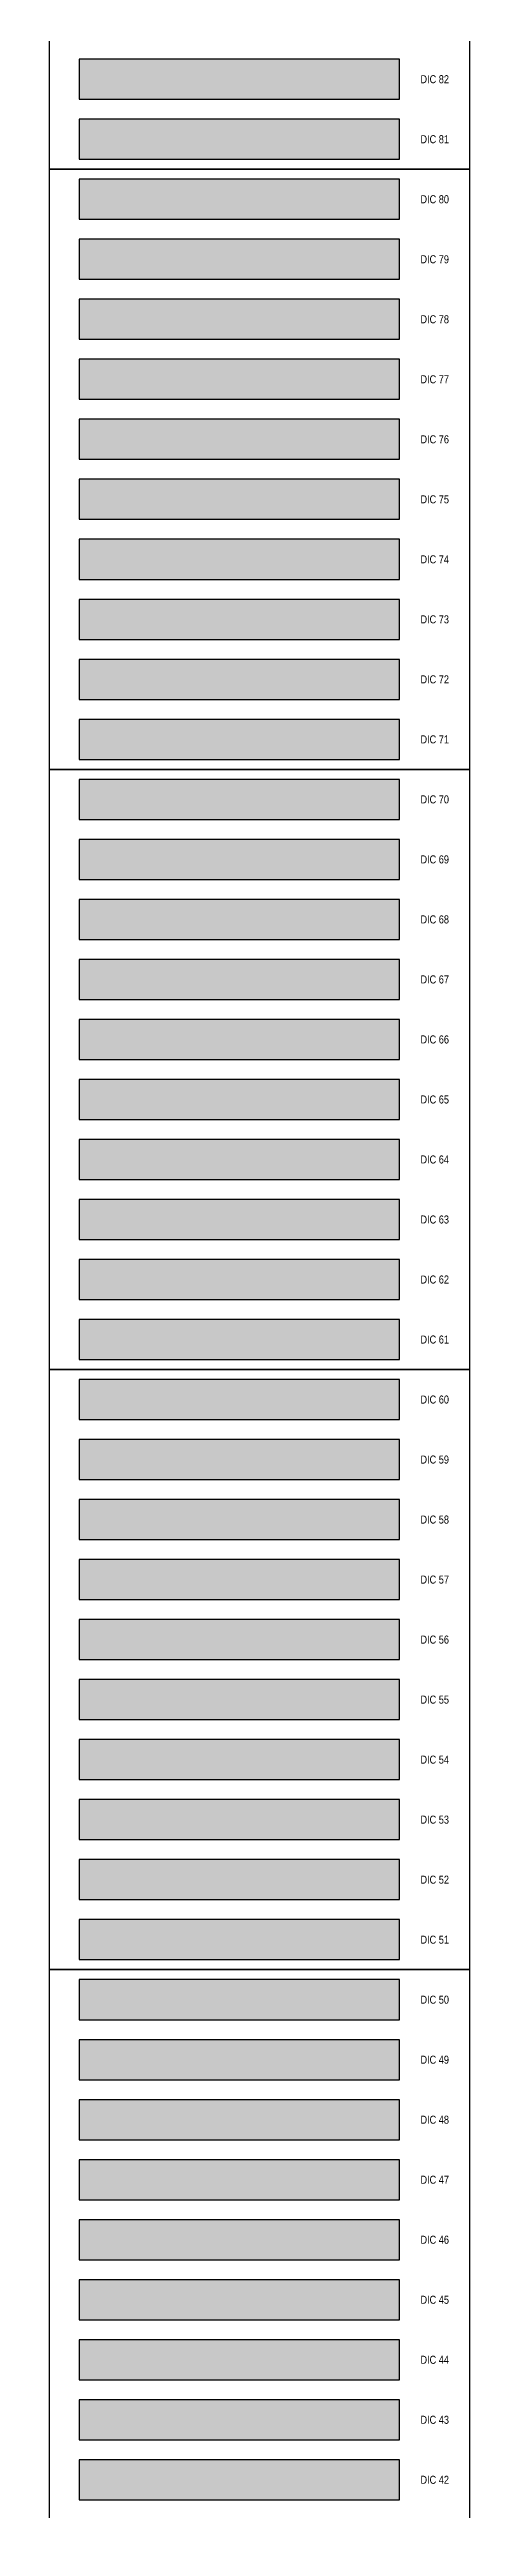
# Model space of a CAD drawing. Header units: millimetres. Extents: x -813692 to 807431, y 0 to 1813163.
# Drawn here: x 0 to 210, y 1230 to 2460 of the extents above; entities that cross this region are included whole.
import ezdxf
from ezdxf.enums import TextEntityAlignment as Align

# ---------------------------------------------------------------- set-up
doc = ezdxf.new("R2010")
doc.units = ezdxf.units.MM
doc.styles.get("Standard").update_dxf_attribs({"font": 'ARIALN.TTF'})

msp = doc.modelspace()

# ---------------------------------------------------------------- hatches: boundary and pattern name
at = {"layer": 'Defpoints', "ltscale": 100, "true_color": 0xff8332}
msp.add_hatch(color=30, dxfattribs=at).paths.add_polyline_path([(15, 2435), (175, 2435), (175, 2455), (15, 2455)])
msp.add_hatch(color=30, dxfattribs=at).paths.add_polyline_path([(15, 2435), (175, 2435), (175, 2455), (15, 2455)])
at = {"layer": 'Defpoints', "ltscale": 100, "true_color": 0xff6c37}
msp.add_hatch(color=30, dxfattribs=at).paths.add_polyline_path([(15, 2405), (175, 2405), (175, 2425), (15, 2425)])
msp.add_hatch(color=30, dxfattribs=at).paths.add_polyline_path([(15, 2405), (175, 2405), (175, 2425), (15, 2425)])
at = {"layer": 'Defpoints', "ltscale": 100, "true_color": 0xff6143}
msp.add_hatch(color=13, dxfattribs=at).paths.add_polyline_path([(15, 2375), (175, 2375), (175, 2395), (15, 2395)])
msp.add_hatch(color=13, dxfattribs=at).paths.add_polyline_path([(15, 2375), (175, 2375), (175, 2395), (15, 2395)])
at = {"layer": 'Defpoints', "ltscale": 100, "true_color": 0xff535f}
msp.add_hatch(color=11, dxfattribs=at).paths.add_polyline_path([(15, 2345), (175, 2345), (175, 2365), (15, 2365)])
msp.add_hatch(color=11, dxfattribs=at).paths.add_polyline_path([(15, 2345), (175, 2345), (175, 2365), (15, 2365)])
at = {"layer": 'Defpoints', "ltscale": 100, "true_color": 0xfb4454}
msp.add_hatch(color=13, dxfattribs=at).paths.add_polyline_path([(15, 2315), (175, 2315), (175, 2335), (15, 2335)])
msp.add_hatch(color=13, dxfattribs=at).paths.add_polyline_path([(15, 2315), (175, 2315), (175, 2335), (15, 2335)])
at = {"layer": 'Defpoints', "ltscale": 100, "true_color": 0xfc536a}
msp.add_hatch(color=11, dxfattribs=at).paths.add_polyline_path([(15, 2285), (175, 2285), (175, 2305), (15, 2305)])
msp.add_hatch(color=11, dxfattribs=at).paths.add_polyline_path([(15, 2285), (175, 2285), (175, 2305), (15, 2305)])
at = {"layer": 'Defpoints', "ltscale": 100, "true_color": 0xf54d79}
msp.add_hatch(color=243, dxfattribs=at).paths.add_polyline_path([(15, 2255), (175, 2255), (175, 2275), (15, 2275)])
msp.add_hatch(color=243, dxfattribs=at).paths.add_polyline_path([(15, 2255), (175, 2255), (175, 2275), (15, 2275)])
at = {"layer": 'Defpoints', "ltscale": 100, "true_color": 0xf76f99}
msp.add_hatch(color=241, dxfattribs=at).paths.add_polyline_path([(15, 2225), (175, 2225), (175, 2245), (15, 2245)])
msp.add_hatch(color=241, dxfattribs=at).paths.add_polyline_path([(15, 2225), (175, 2225), (175, 2245), (15, 2245)])
at = {"layer": 'Defpoints', "ltscale": 100, "true_color": 0xe95bab}
msp.add_hatch(color=223, dxfattribs=at).paths.add_polyline_path([(15, 2195), (175, 2195), (175, 2215), (15, 2215)])
msp.add_hatch(color=223, dxfattribs=at).paths.add_polyline_path([(15, 2195), (175, 2195), (175, 2215), (15, 2215)])
at = {"layer": 'Defpoints', "ltscale": 100, "true_color": 0xda65b6}
msp.add_hatch(color=223, dxfattribs=at).paths.add_polyline_path([(15, 2165), (175, 2165), (175, 2185), (15, 2185)])
msp.add_hatch(color=223, dxfattribs=at).paths.add_polyline_path([(15, 2165), (175, 2165), (175, 2185), (15, 2185)])
at = {"layer": 'Defpoints', "ltscale": 100, "true_color": 0xc283cc}
msp.add_hatch(color=213, dxfattribs=at).paths.add_polyline_path([(15, 2135), (175, 2135), (175, 2155), (15, 2155)])
msp.add_hatch(color=213, dxfattribs=at).paths.add_polyline_path([(15, 2135), (175, 2135), (175, 2155), (15, 2155)])
at = {"layer": 'Defpoints', "ltscale": 100, "true_color": 0xc59fe0}
msp.add_hatch(color=191, dxfattribs=at).paths.add_polyline_path([(15, 2105), (175, 2105), (175, 2125), (15, 2125)])
msp.add_hatch(color=191, dxfattribs=at).paths.add_polyline_path([(15, 2105), (175, 2105), (175, 2125), (15, 2125)])
at = {"layer": 'Defpoints', "ltscale": 100, "true_color": 0x5b8ec3}
msp.add_hatch(color=153, dxfattribs=at).paths.add_polyline_path([(15, 2075), (175, 2075), (175, 2095), (15, 2095)])
msp.add_hatch(color=153, dxfattribs=at).paths.add_polyline_path([(15, 2075), (175, 2075), (175, 2095), (15, 2095)])
at = {"layer": 'Defpoints', "ltscale": 100, "true_color": 0x50a7ce}
msp.add_hatch(color=143, dxfattribs=at).paths.add_polyline_path([(15, 2045), (175, 2045), (175, 2065), (15, 2065)])
msp.add_hatch(color=143, dxfattribs=at).paths.add_polyline_path([(15, 2045), (175, 2045), (175, 2065), (15, 2065)])
at = {"layer": 'Defpoints', "ltscale": 100, "true_color": 0x00b9db}
msp.add_hatch(color=132, dxfattribs=at).paths.add_polyline_path([(15, 2015), (175, 2015), (175, 2035), (15, 2035)])
msp.add_hatch(color=132, dxfattribs=at).paths.add_polyline_path([(15, 2015), (175, 2015), (175, 2035), (15, 2035)])
at = {"layer": 'Defpoints', "ltscale": 100, "true_color": 0x00bad8}
msp.add_hatch(color=132, dxfattribs=at).paths.add_polyline_path([(15, 1985), (175, 1985), (175, 2005), (15, 2005)])
msp.add_hatch(color=132, dxfattribs=at).paths.add_polyline_path([(15, 1985), (175, 1985), (175, 2005), (15, 2005)])
at = {"layer": 'Defpoints', "ltscale": 100, "true_color": 0x00c1cd}
msp.add_hatch(color=132, dxfattribs=at).paths.add_polyline_path([(15, 1955), (175, 1955), (175, 1975), (15, 1975)])
msp.add_hatch(color=132, dxfattribs=at).paths.add_polyline_path([(15, 1955), (175, 1955), (175, 1975), (15, 1975)])
at = {"layer": 'Defpoints', "ltscale": 100, "true_color": 0x00c9b9}
msp.add_hatch(color=132, dxfattribs=at).paths.add_polyline_path([(15, 1925), (175, 1925), (175, 1945), (15, 1945)])
msp.add_hatch(color=132, dxfattribs=at).paths.add_polyline_path([(15, 1925), (175, 1925), (175, 1945), (15, 1945)])
at = {"layer": 'Defpoints', "ltscale": 100, "true_color": 0x00ccb3}
msp.add_hatch(color=132, dxfattribs=at).paths.add_polyline_path([(15, 1895), (175, 1895), (175, 1915), (15, 1915)])
msp.add_hatch(color=132, dxfattribs=at).paths.add_polyline_path([(15, 1895), (175, 1895), (175, 1915), (15, 1915)])
at = {"layer": 'Defpoints', "ltscale": 100, "true_color": 0x00caa3}
msp.add_hatch(color=122, dxfattribs=at).paths.add_polyline_path([(15, 1865), (175, 1865), (175, 1885), (15, 1885)])
msp.add_hatch(color=122, dxfattribs=at).paths.add_polyline_path([(15, 1865), (175, 1865), (175, 1885), (15, 1885)])
at = {"layer": 'Defpoints', "ltscale": 100, "true_color": 0x69d485}
msp.add_hatch(color=103, dxfattribs=at).paths.add_polyline_path([(15, 1835), (175, 1835), (175, 1855), (15, 1855)])
msp.add_hatch(color=103, dxfattribs=at).paths.add_polyline_path([(15, 1835), (175, 1835), (175, 1855), (15, 1855)])
at = {"layer": 'Defpoints', "ltscale": 100, "true_color": 0x86cc5a}
msp.add_hatch(color=83, dxfattribs=at).paths.add_polyline_path([(15, 1805), (175, 1805), (175, 1825), (15, 1825)])
msp.add_hatch(color=83, dxfattribs=at).paths.add_polyline_path([(15, 1805), (175, 1805), (175, 1825), (15, 1825)])
at = {"layer": 'Defpoints', "ltscale": 100, "true_color": 0xa3d24a}
msp.add_hatch(color=73, dxfattribs=at).paths.add_polyline_path([(15, 1775), (175, 1775), (175, 1795), (15, 1795)])
msp.add_hatch(color=73, dxfattribs=at).paths.add_polyline_path([(15, 1775), (175, 1775), (175, 1795), (15, 1795)])
at = {"layer": 'Defpoints', "ltscale": 100, "true_color": 0xbfda51}
msp.add_hatch(color=53, dxfattribs=at).paths.add_polyline_path([(15, 1745), (175, 1745), (175, 1765), (15, 1765)])
msp.add_hatch(color=53, dxfattribs=at).paths.add_polyline_path([(15, 1745), (175, 1745), (175, 1765), (15, 1765)])
at = {"layer": 'Defpoints', "ltscale": 100, "true_color": 0xdee26a}
msp.add_hatch(color=53, dxfattribs=at).paths.add_polyline_path([(15, 1715), (175, 1715), (175, 1735), (15, 1735)])
msp.add_hatch(color=53, dxfattribs=at).paths.add_polyline_path([(15, 1715), (175, 1715), (175, 1735), (15, 1735)])
at = {"layer": 'Defpoints', "ltscale": 100, "true_color": 0xfad238}
msp.add_hatch(color=40, dxfattribs=at).paths.add_polyline_path([(15, 1685), (175, 1685), (175, 1705), (15, 1705)])
msp.add_hatch(color=40, dxfattribs=at).paths.add_polyline_path([(15, 1685), (175, 1685), (175, 1705), (15, 1705)])
at = {"layer": 'Defpoints', "ltscale": 100, "true_color": 0xffb94f}
msp.add_hatch(color=31, dxfattribs=at).paths.add_polyline_path([(15, 1655), (175, 1655), (175, 1675), (15, 1675)])
msp.add_hatch(color=31, dxfattribs=at).paths.add_polyline_path([(15, 1655), (175, 1655), (175, 1675), (15, 1675)])
at = {"layer": 'Defpoints', "ltscale": 100, "true_color": 0xffae59}
msp.add_hatch(color=21, dxfattribs=at).paths.add_polyline_path([(15, 1625), (175, 1625), (175, 1645), (15, 1645)])
msp.add_hatch(color=21, dxfattribs=at).paths.add_polyline_path([(15, 1625), (175, 1625), (175, 1645), (15, 1645)])
at = {"layer": 'Defpoints', "ltscale": 100, "true_color": 0xff8b52}
msp.add_hatch(color=11, dxfattribs=at).paths.add_polyline_path([(15, 1595), (175, 1595), (175, 1615), (15, 1615)])
msp.add_hatch(color=11, dxfattribs=at).paths.add_polyline_path([(15, 1595), (175, 1595), (175, 1615), (15, 1615)])
at = {"layer": 'Defpoints', "ltscale": 100, "true_color": 0xff865d}
msp.add_hatch(color=11, dxfattribs=at).paths.add_polyline_path([(15, 1565), (175, 1565), (175, 1585), (15, 1585)])
msp.add_hatch(color=11, dxfattribs=at).paths.add_polyline_path([(15, 1565), (175, 1565), (175, 1585), (15, 1585)])
at = {"layer": 'Defpoints', "ltscale": 100, "true_color": 0xff7860}
msp.add_hatch(color=11, dxfattribs=at).paths.add_polyline_path([(15, 1535), (175, 1535), (175, 1555), (15, 1555)])
msp.add_hatch(color=11, dxfattribs=at).paths.add_polyline_path([(15, 1535), (175, 1535), (175, 1555), (15, 1555)])
at = {"layer": 'Defpoints', "ltscale": 100, "true_color": 0xfe6377}
msp.add_hatch(color=11, dxfattribs=at).paths.add_polyline_path([(15, 1505), (175, 1505), (175, 1525), (15, 1525)])
msp.add_hatch(color=11, dxfattribs=at).paths.add_polyline_path([(15, 1505), (175, 1505), (175, 1525), (15, 1525)])
at = {"layer": 'Defpoints', "ltscale": 100, "true_color": 0xf5648f}
msp.add_hatch(color=11, dxfattribs=at).paths.add_polyline_path([(15, 1475), (175, 1475), (175, 1495), (15, 1495)])
msp.add_hatch(color=11, dxfattribs=at).paths.add_polyline_path([(15, 1475), (175, 1475), (175, 1495), (15, 1495)])
at = {"layer": 'Defpoints', "ltscale": 100, "true_color": 0xee66a2}
msp.add_hatch(color=241, dxfattribs=at).paths.add_polyline_path([(15, 1445), (175, 1445), (175, 1465), (15, 1465)])
msp.add_hatch(color=241, dxfattribs=at).paths.add_polyline_path([(15, 1445), (175, 1445), (175, 1465), (15, 1465)])
at = {"layer": 'Defpoints', "ltscale": 100, "true_color": 0xe15ead}
msp.add_hatch(color=223, dxfattribs=at).paths.add_polyline_path([(15, 1415), (175, 1415), (175, 1435), (15, 1435)])
msp.add_hatch(color=223, dxfattribs=at).paths.add_polyline_path([(15, 1415), (175, 1415), (175, 1435), (15, 1435)])
at = {"layer": 'Defpoints', "ltscale": 100, "true_color": 0xdd71b5}
msp.add_hatch(color=223, dxfattribs=at).paths.add_polyline_path([(15, 1385), (175, 1385), (175, 1405), (15, 1405)])
msp.add_hatch(color=223, dxfattribs=at).paths.add_polyline_path([(15, 1385), (175, 1385), (175, 1405), (15, 1405)])
at = {"layer": 'Defpoints', "ltscale": 100, "true_color": 0xcd85c3}
msp.add_hatch(color=213, dxfattribs=at).paths.add_polyline_path([(15, 1355), (175, 1355), (175, 1375), (15, 1375)])
msp.add_hatch(color=213, dxfattribs=at).paths.add_polyline_path([(15, 1355), (175, 1355), (175, 1375), (15, 1375)])
at = {"layer": 'Defpoints', "ltscale": 100, "true_color": 0xbcb7d9}
msp.add_hatch(color=9, dxfattribs=at).paths.add_polyline_path([(15, 1325), (175, 1325), (175, 1345), (15, 1345)])
msp.add_hatch(color=9, dxfattribs=at).paths.add_polyline_path([(15, 1325), (175, 1325), (175, 1345), (15, 1345)])
at = {"layer": 'Defpoints', "ltscale": 100, "true_color": 0x94b7dc}
msp.add_hatch(color=151, dxfattribs=at).paths.add_polyline_path([(15, 1295), (175, 1295), (175, 1315), (15, 1315)])
msp.add_hatch(color=151, dxfattribs=at).paths.add_polyline_path([(15, 1295), (175, 1295), (175, 1315), (15, 1315)])
at = {"layer": 'Defpoints', "ltscale": 100, "true_color": 0x77b4be}
msp.add_hatch(color=143, dxfattribs=at).paths.add_polyline_path([(15, 1265), (175, 1265), (175, 1285), (15, 1285)])
msp.add_hatch(color=143, dxfattribs=at).paths.add_polyline_path([(15, 1265), (175, 1265), (175, 1285), (15, 1285)])
at = {"layer": 'Defpoints', "ltscale": 100, "true_color": 0x32c8d4}
msp.add_hatch(color=132, dxfattribs=at).paths.add_polyline_path([(15, 1235), (175, 1235), (175, 1255), (15, 1255)])
msp.add_hatch(color=132, dxfattribs=at).paths.add_polyline_path([(15, 1235), (175, 1235), (175, 1255), (15, 1255)])

# ---------------------------------------------------------------- linework, layer by layer
at = {"layer": 'Defpoints', "color": 7, "ltscale": 100}
for points in [[(0, 2400), (210, 2400), (210, 2700), (0, 2700)], [(0, 2400), (210, 2400), (210, 2700), (0, 2700)], [(0, 2100), (210, 2100), (210, 2400), (0, 2400)], [(0, 2100), (210, 2100), (210, 2400), (0, 2400)], [(0, 1800), (210, 1800), (210, 2100), (0, 2100)], [(0, 1800), (210, 1800), (210, 2100), (0, 2100)], [(0, 1500), (210, 1500), (210, 1800), (0, 1800)], [(0, 1500), (210, 1500), (210, 1800), (0, 1800)], [(0, 1200), (210, 1200), (210, 1500), (0, 1500)], [(0, 1200), (210, 1200), (210, 1500), (0, 1500)]]:
    msp.add_lwpolyline(points, close=True, dxfattribs=at)
at = {"layer": 'Defpoints', "color": 30, "ltscale": 100, "true_color": 0xff8332}
msp.add_lwpolyline([(15, 2435), (175, 2435), (175, 2455), (15, 2455)], close=True, dxfattribs=at)
msp.add_lwpolyline([(15, 2435), (175, 2435), (175, 2455), (15, 2455)], close=True, dxfattribs=at)
at = {"layer": 'Defpoints', "color": 30, "ltscale": 100, "true_color": 0xff6c37}
msp.add_lwpolyline([(15, 2405), (175, 2405), (175, 2425), (15, 2425)], close=True, dxfattribs=at)
msp.add_lwpolyline([(15, 2405), (175, 2405), (175, 2425), (15, 2425)], close=True, dxfattribs=at)
at = {"layer": 'Defpoints', "color": 13, "ltscale": 100, "true_color": 0xff6143}
msp.add_lwpolyline([(15, 2375), (175, 2375), (175, 2395), (15, 2395)], close=True, dxfattribs=at)
msp.add_lwpolyline([(15, 2375), (175, 2375), (175, 2395), (15, 2395)], close=True, dxfattribs=at)
at = {"layer": 'Defpoints', "color": 11, "ltscale": 100, "true_color": 0xff535f}
msp.add_lwpolyline([(15, 2345), (175, 2345), (175, 2365), (15, 2365)], close=True, dxfattribs=at)
msp.add_lwpolyline([(15, 2345), (175, 2345), (175, 2365), (15, 2365)], close=True, dxfattribs=at)
at = {"layer": 'Defpoints', "color": 13, "ltscale": 100, "true_color": 0xfb4454}
msp.add_lwpolyline([(15, 2315), (175, 2315), (175, 2335), (15, 2335)], close=True, dxfattribs=at)
msp.add_lwpolyline([(15, 2315), (175, 2315), (175, 2335), (15, 2335)], close=True, dxfattribs=at)
at = {"layer": 'Defpoints', "color": 11, "ltscale": 100, "true_color": 0xfc536a}
msp.add_lwpolyline([(15, 2285), (175, 2285), (175, 2305), (15, 2305)], close=True, dxfattribs=at)
msp.add_lwpolyline([(15, 2285), (175, 2285), (175, 2305), (15, 2305)], close=True, dxfattribs=at)
at = {"layer": 'Defpoints', "color": 243, "ltscale": 100, "true_color": 0xf54d79}
msp.add_lwpolyline([(15, 2255), (175, 2255), (175, 2275), (15, 2275)], close=True, dxfattribs=at)
msp.add_lwpolyline([(15, 2255), (175, 2255), (175, 2275), (15, 2275)], close=True, dxfattribs=at)
at = {"layer": 'Defpoints', "color": 241, "ltscale": 100, "true_color": 0xf76f99}
msp.add_lwpolyline([(15, 2225), (175, 2225), (175, 2245), (15, 2245)], close=True, dxfattribs=at)
msp.add_lwpolyline([(15, 2225), (175, 2225), (175, 2245), (15, 2245)], close=True, dxfattribs=at)
at = {"layer": 'Defpoints', "color": 223, "ltscale": 100, "true_color": 0xe95bab}
msp.add_lwpolyline([(15, 2195), (175, 2195), (175, 2215), (15, 2215)], close=True, dxfattribs=at)
msp.add_lwpolyline([(15, 2195), (175, 2195), (175, 2215), (15, 2215)], close=True, dxfattribs=at)
at = {"layer": 'Defpoints', "color": 223, "ltscale": 100, "true_color": 0xda65b6}
msp.add_lwpolyline([(15, 2165), (175, 2165), (175, 2185), (15, 2185)], close=True, dxfattribs=at)
msp.add_lwpolyline([(15, 2165), (175, 2165), (175, 2185), (15, 2185)], close=True, dxfattribs=at)
at = {"layer": 'Defpoints', "color": 213, "ltscale": 100, "true_color": 0xc283cc}
msp.add_lwpolyline([(15, 2135), (175, 2135), (175, 2155), (15, 2155)], close=True, dxfattribs=at)
msp.add_lwpolyline([(15, 2135), (175, 2135), (175, 2155), (15, 2155)], close=True, dxfattribs=at)
at = {"layer": 'Defpoints', "color": 191, "ltscale": 100, "true_color": 0xc59fe0}
msp.add_lwpolyline([(15, 2105), (175, 2105), (175, 2125), (15, 2125)], close=True, dxfattribs=at)
msp.add_lwpolyline([(15, 2105), (175, 2105), (175, 2125), (15, 2125)], close=True, dxfattribs=at)
at = {"layer": 'Defpoints', "color": 153, "ltscale": 100, "true_color": 0x5b8ec3}
msp.add_lwpolyline([(15, 2075), (175, 2075), (175, 2095), (15, 2095)], close=True, dxfattribs=at)
msp.add_lwpolyline([(15, 2075), (175, 2075), (175, 2095), (15, 2095)], close=True, dxfattribs=at)
at = {"layer": 'Defpoints', "color": 143, "ltscale": 100, "true_color": 0x50a7ce}
msp.add_lwpolyline([(15, 2045), (175, 2045), (175, 2065), (15, 2065)], close=True, dxfattribs=at)
msp.add_lwpolyline([(15, 2045), (175, 2045), (175, 2065), (15, 2065)], close=True, dxfattribs=at)
at = {"layer": 'Defpoints', "color": 132, "ltscale": 100, "true_color": 0x00b9db}
msp.add_lwpolyline([(15, 2015), (175, 2015), (175, 2035), (15, 2035)], close=True, dxfattribs=at)
msp.add_lwpolyline([(15, 2015), (175, 2015), (175, 2035), (15, 2035)], close=True, dxfattribs=at)
at = {"layer": 'Defpoints', "color": 132, "ltscale": 100, "true_color": 0x00bad8}
msp.add_lwpolyline([(15, 1985), (175, 1985), (175, 2005), (15, 2005)], close=True, dxfattribs=at)
msp.add_lwpolyline([(15, 1985), (175, 1985), (175, 2005), (15, 2005)], close=True, dxfattribs=at)
at = {"layer": 'Defpoints', "color": 132, "ltscale": 100, "true_color": 0x00c1cd}
msp.add_lwpolyline([(15, 1955), (175, 1955), (175, 1975), (15, 1975)], close=True, dxfattribs=at)
msp.add_lwpolyline([(15, 1955), (175, 1955), (175, 1975), (15, 1975)], close=True, dxfattribs=at)
at = {"layer": 'Defpoints', "color": 132, "ltscale": 100, "true_color": 0x00c9b9}
msp.add_lwpolyline([(15, 1925), (175, 1925), (175, 1945), (15, 1945)], close=True, dxfattribs=at)
msp.add_lwpolyline([(15, 1925), (175, 1925), (175, 1945), (15, 1945)], close=True, dxfattribs=at)
at = {"layer": 'Defpoints', "color": 132, "ltscale": 100, "true_color": 0x00ccb3}
msp.add_lwpolyline([(15, 1895), (175, 1895), (175, 1915), (15, 1915)], close=True, dxfattribs=at)
msp.add_lwpolyline([(15, 1895), (175, 1895), (175, 1915), (15, 1915)], close=True, dxfattribs=at)
at = {"layer": 'Defpoints', "color": 122, "ltscale": 100, "true_color": 0x00caa3}
msp.add_lwpolyline([(15, 1865), (175, 1865), (175, 1885), (15, 1885)], close=True, dxfattribs=at)
msp.add_lwpolyline([(15, 1865), (175, 1865), (175, 1885), (15, 1885)], close=True, dxfattribs=at)
at = {"layer": 'Defpoints', "color": 103, "ltscale": 100, "true_color": 0x69d485}
msp.add_lwpolyline([(15, 1835), (175, 1835), (175, 1855), (15, 1855)], close=True, dxfattribs=at)
msp.add_lwpolyline([(15, 1835), (175, 1835), (175, 1855), (15, 1855)], close=True, dxfattribs=at)
at = {"layer": 'Defpoints', "color": 83, "ltscale": 100, "true_color": 0x86cc5a}
msp.add_lwpolyline([(15, 1805), (175, 1805), (175, 1825), (15, 1825)], close=True, dxfattribs=at)
msp.add_lwpolyline([(15, 1805), (175, 1805), (175, 1825), (15, 1825)], close=True, dxfattribs=at)
at = {"layer": 'Defpoints', "color": 73, "ltscale": 100, "true_color": 0xa3d24a}
msp.add_lwpolyline([(15, 1775), (175, 1775), (175, 1795), (15, 1795)], close=True, dxfattribs=at)
msp.add_lwpolyline([(15, 1775), (175, 1775), (175, 1795), (15, 1795)], close=True, dxfattribs=at)
at = {"layer": 'Defpoints', "color": 53, "ltscale": 100, "true_color": 0xbfda51}
msp.add_lwpolyline([(15, 1745), (175, 1745), (175, 1765), (15, 1765)], close=True, dxfattribs=at)
msp.add_lwpolyline([(15, 1745), (175, 1745), (175, 1765), (15, 1765)], close=True, dxfattribs=at)
at = {"layer": 'Defpoints', "color": 53, "ltscale": 100, "true_color": 0xdee26a}
msp.add_lwpolyline([(15, 1715), (175, 1715), (175, 1735), (15, 1735)], close=True, dxfattribs=at)
msp.add_lwpolyline([(15, 1715), (175, 1715), (175, 1735), (15, 1735)], close=True, dxfattribs=at)
at = {"layer": 'Defpoints', "color": 40, "ltscale": 100, "true_color": 0xfad238}
msp.add_lwpolyline([(15, 1685), (175, 1685), (175, 1705), (15, 1705)], close=True, dxfattribs=at)
msp.add_lwpolyline([(15, 1685), (175, 1685), (175, 1705), (15, 1705)], close=True, dxfattribs=at)
at = {"layer": 'Defpoints', "color": 31, "ltscale": 100, "true_color": 0xffb94f}
msp.add_lwpolyline([(15, 1655), (175, 1655), (175, 1675), (15, 1675)], close=True, dxfattribs=at)
msp.add_lwpolyline([(15, 1655), (175, 1655), (175, 1675), (15, 1675)], close=True, dxfattribs=at)
at = {"layer": 'Defpoints', "color": 21, "ltscale": 100, "true_color": 0xffae59}
msp.add_lwpolyline([(15, 1625), (175, 1625), (175, 1645), (15, 1645)], close=True, dxfattribs=at)
msp.add_lwpolyline([(15, 1625), (175, 1625), (175, 1645), (15, 1645)], close=True, dxfattribs=at)
at = {"layer": 'Defpoints', "color": 11, "ltscale": 100, "true_color": 0xff8b52}
msp.add_lwpolyline([(15, 1595), (175, 1595), (175, 1615), (15, 1615)], close=True, dxfattribs=at)
msp.add_lwpolyline([(15, 1595), (175, 1595), (175, 1615), (15, 1615)], close=True, dxfattribs=at)
at = {"layer": 'Defpoints', "color": 11, "ltscale": 100, "true_color": 0xff865d}
msp.add_lwpolyline([(15, 1565), (175, 1565), (175, 1585), (15, 1585)], close=True, dxfattribs=at)
msp.add_lwpolyline([(15, 1565), (175, 1565), (175, 1585), (15, 1585)], close=True, dxfattribs=at)
at = {"layer": 'Defpoints', "color": 11, "ltscale": 100, "true_color": 0xff7860}
msp.add_lwpolyline([(15, 1535), (175, 1535), (175, 1555), (15, 1555)], close=True, dxfattribs=at)
msp.add_lwpolyline([(15, 1535), (175, 1535), (175, 1555), (15, 1555)], close=True, dxfattribs=at)
at = {"layer": 'Defpoints', "color": 11, "ltscale": 100, "true_color": 0xfe6377}
msp.add_lwpolyline([(15, 1505), (175, 1505), (175, 1525), (15, 1525)], close=True, dxfattribs=at)
msp.add_lwpolyline([(15, 1505), (175, 1505), (175, 1525), (15, 1525)], close=True, dxfattribs=at)
at = {"layer": 'Defpoints', "color": 11, "ltscale": 100, "true_color": 0xf5648f}
msp.add_lwpolyline([(15, 1475), (175, 1475), (175, 1495), (15, 1495)], close=True, dxfattribs=at)
msp.add_lwpolyline([(15, 1475), (175, 1475), (175, 1495), (15, 1495)], close=True, dxfattribs=at)
at = {"layer": 'Defpoints', "color": 241, "ltscale": 100, "true_color": 0xee66a2}
msp.add_lwpolyline([(15, 1445), (175, 1445), (175, 1465), (15, 1465)], close=True, dxfattribs=at)
msp.add_lwpolyline([(15, 1445), (175, 1445), (175, 1465), (15, 1465)], close=True, dxfattribs=at)
at = {"layer": 'Defpoints', "color": 223, "ltscale": 100, "true_color": 0xe15ead}
msp.add_lwpolyline([(15, 1415), (175, 1415), (175, 1435), (15, 1435)], close=True, dxfattribs=at)
msp.add_lwpolyline([(15, 1415), (175, 1415), (175, 1435), (15, 1435)], close=True, dxfattribs=at)
at = {"layer": 'Defpoints', "color": 223, "ltscale": 100, "true_color": 0xdd71b5}
msp.add_lwpolyline([(15, 1385), (175, 1385), (175, 1405), (15, 1405)], close=True, dxfattribs=at)
msp.add_lwpolyline([(15, 1385), (175, 1385), (175, 1405), (15, 1405)], close=True, dxfattribs=at)
at = {"layer": 'Defpoints', "color": 213, "ltscale": 100, "true_color": 0xcd85c3}
msp.add_lwpolyline([(15, 1355), (175, 1355), (175, 1375), (15, 1375)], close=True, dxfattribs=at)
msp.add_lwpolyline([(15, 1355), (175, 1355), (175, 1375), (15, 1375)], close=True, dxfattribs=at)
at = {"layer": 'Defpoints', "color": 9, "ltscale": 100, "true_color": 0xbcb7d9}
msp.add_lwpolyline([(15, 1325), (175, 1325), (175, 1345), (15, 1345)], close=True, dxfattribs=at)
msp.add_lwpolyline([(15, 1325), (175, 1325), (175, 1345), (15, 1345)], close=True, dxfattribs=at)
at = {"layer": 'Defpoints', "color": 151, "ltscale": 100, "true_color": 0x94b7dc}
msp.add_lwpolyline([(15, 1295), (175, 1295), (175, 1315), (15, 1315)], close=True, dxfattribs=at)
msp.add_lwpolyline([(15, 1295), (175, 1295), (175, 1315), (15, 1315)], close=True, dxfattribs=at)
at = {"layer": 'Defpoints', "color": 143, "ltscale": 100, "true_color": 0x77b4be}
msp.add_lwpolyline([(15, 1265), (175, 1265), (175, 1285), (15, 1285)], close=True, dxfattribs=at)
msp.add_lwpolyline([(15, 1265), (175, 1265), (175, 1285), (15, 1285)], close=True, dxfattribs=at)
at = {"layer": 'Defpoints', "color": 132, "ltscale": 100, "true_color": 0x32c8d4}
msp.add_lwpolyline([(15, 1235), (175, 1235), (175, 1255), (15, 1255)], close=True, dxfattribs=at)
msp.add_lwpolyline([(15, 1235), (175, 1235), (175, 1255), (15, 1255)], close=True, dxfattribs=at)

# ---------------------------------------------------------------- texts
at = {"layer": 'Defpoints', "color": 7, "ltscale": 100}
for s, p in [('DIC 82', (192.5, 2445)), ('DIC 82', (192.5, 2445)), ('DIC 81', (192.5, 2415)), ('DIC 81', (192.5, 2415)), ('DIC 80', (192.5, 2385)), ('DIC 80', (192.5, 2385)), ('DIC 79', (192.5, 2355)), ('DIC 79', (192.5, 2355)), ('DIC 78', (192.5, 2325)), ('DIC 78', (192.5, 2325)), ('DIC 77', (192.5, 2295)), ('DIC 77', (192.5, 2295)), ('DIC 76', (192.5, 2265)), ('DIC 76', (192.5, 2265)), ('DIC 75', (192.5, 2235)), ('DIC 75', (192.5, 2235)), ('DIC 74', (192.5, 2205)), ('DIC 74', (192.5, 2205)), ('DIC 73', (192.5, 2175)), ('DIC 73', (192.5, 2175)), ('DIC 72', (192.5, 2145)), ('DIC 72', (192.5, 2145)), ('DIC 71', (192.5, 2115)), ('DIC 71', (192.5, 2115)), ('DIC 70', (192.5, 2085)), ('DIC 70', (192.5, 2085)), ('DIC 69', (192.5, 2055)), ('DIC 69', (192.5, 2055)), ('DIC 68', (192.5, 2025)), ('DIC 68', (192.5, 2025)), ('DIC 67', (192.5, 1995)), ('DIC 67', (192.5, 1995)), ('DIC 66', (192.5, 1965)), ('DIC 66', (192.5, 1965)), ('DIC 65', (192.5, 1935)), ('DIC 65', (192.5, 1935)), ('DIC 64', (192.5, 1905)), ('DIC 64', (192.5, 1905)), ('DIC 63', (192.5, 1875)), ('DIC 63', (192.5, 1875)), ('DIC 62', (192.5, 1845)), ('DIC 62', (192.5, 1845)), ('DIC 61', (192.5, 1815)), ('DIC 61', (192.5, 1815)), ('DIC 60', (192.5, 1785)), ('DIC 60', (192.5, 1785)), ('DIC 59', (192.5, 1755)), ('DIC 59', (192.5, 1755)), ('DIC 58', (192.5, 1725)), ('DIC 58', (192.5, 1725)), ('DIC 57', (192.5, 1695)), ('DIC 57', (192.5, 1695)), ('DIC 56', (192.5, 1665)), ('DIC 56', (192.5, 1665)), ('DIC 55', (192.5, 1635)), ('DIC 55', (192.5, 1635)), ('DIC 54', (192.5, 1605)), ('DIC 54', (192.5, 1605)), ('DIC 53', (192.5, 1575)), ('DIC 53', (192.5, 1575)), ('DIC 52', (192.5, 1545)), ('DIC 52', (192.5, 1545)), ('DIC 51', (192.5, 1515)), ('DIC 51', (192.5, 1515)), ('DIC 50', (192.5, 1485)), ('DIC 50', (192.5, 1485)), ('DIC 49', (192.5, 1455)), ('DIC 49', (192.5, 1455)), ('DIC 48', (192.5, 1425)), ('DIC 48', (192.5, 1425)), ('DIC 47', (192.5, 1395)), ('DIC 47', (192.5, 1395)), ('DIC 46', (192.5, 1365)), ('DIC 46', (192.5, 1365)), ('DIC 45', (192.5, 1335)), ('DIC 45', (192.5, 1335)), ('DIC 44', (192.5, 1305)), ('DIC 44', (192.5, 1305)), ('DIC 43', (192.5, 1275)), ('DIC 43', (192.5, 1275)), ('DIC 42', (192.5, 1245)), ('DIC 42', (192.5, 1245))]:
    msp.add_text(s, height=4, dxfattribs=at).set_placement(p, align=Align.MIDDLE)

doc.saveas('drawing.dxf')
